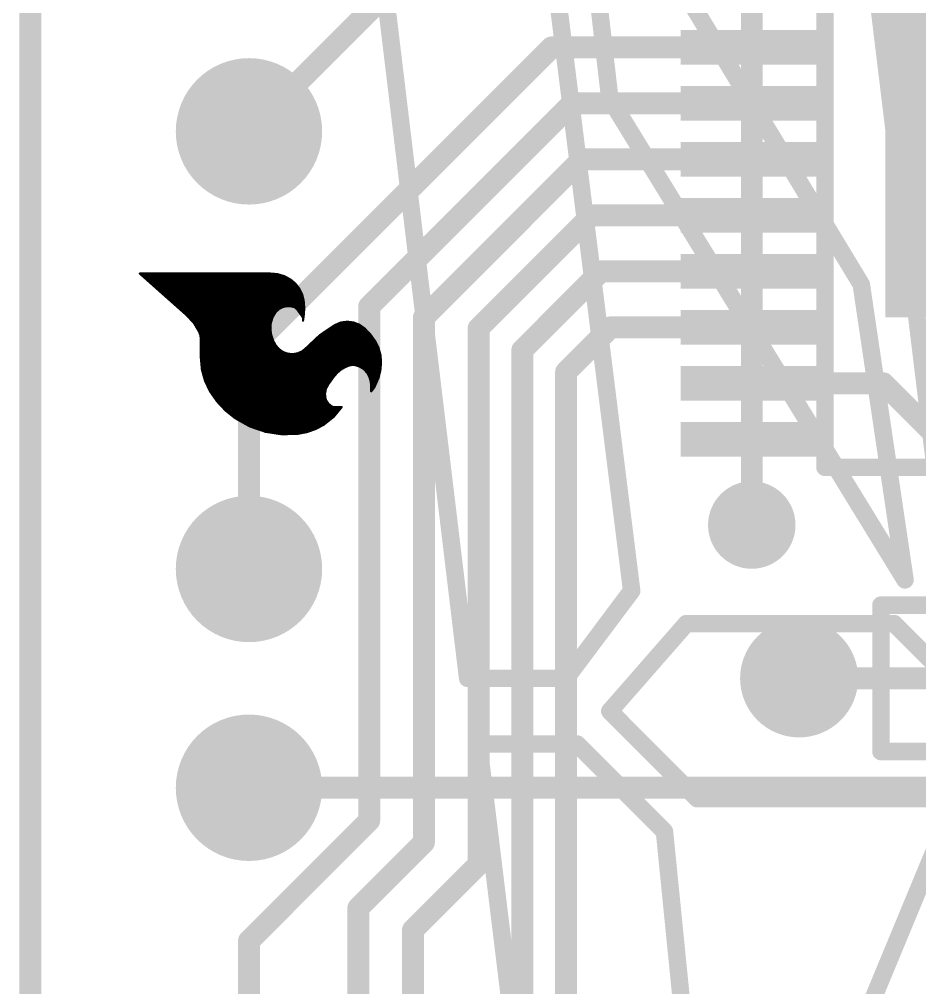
# Model space of a CAD drawing. Extents: x -3.5 to 25.7, y -2.5 to 53.5.
# Drawn here: x -0.13 to 10.33, y 28.16 to 39.4 of the extents above; entities that cross this region are included whole.
import ezdxf

# ---------------------------------------------------------------- set-up
doc = ezdxf.new("R2010")
doc.units = 0
for name, color, linetype in [('1', 12, 'CONTINUOUS'), ('16', 132, 'CONTINUOUS'), ('17', 110, 'CONTINUOUS'), ('18', 110, 'CONTINUOUS'), ('20', 31, 'CONTINUOUS'), ('21', 41, 'CONTINUOUS'), ('22', 40, 'CONTINUOUS'), ('23', 53, 'CONTINUOUS'), ('51', 53, 'CONTINUOUS')]:
    doc.layers.add(name, color=color, linetype=linetype)

# ---------------------------------------------------------------- blocks, each defined once
blk = doc.blocks.new('ROUNDP')
at = {"const_width": 0.5}
blk.add_lwpolyline([(0, -0.25, 1), (0, 0.25, 1), (0, -0.25)], format="xyb", dxfattribs=at)
blk = doc.blocks.new('RECT')
blk.add_solid([(-0.5, -0.5), (0.5, -0.5), (-0.5, 0.5), (0.5, 0.5)])
blk = doc.blocks.new('ROUNDV')
at = {"const_width": 0.5}
blk.add_lwpolyline([(0, -0.25, 1), (0, 0.25, 1), (0, -0.25)], format="xyb", dxfattribs=at)

msp = doc.modelspace()

# ---------------------------------------------------------------- linework, layer by layer
at = {"layer": '1', "const_width": 0.254}
for points in [[(0, 53.34), (0, 0)], [(2.54, 38.1), (4.165, 39.725)], [(2.54, 35.56), (6.055, 39.075)], [(6.055, 39.075), (8.38, 39.075)], [(3.937, 36.068), (6.294, 38.425)], [(6.294, 38.425), (8.38, 38.425)], [(4.572, 35.941), (6.406, 37.775)], [(6.406, 37.775), (8.38, 37.775)], [(5.207, 35.814), (6.518, 37.125)], [(6.518, 37.125), (8.38, 37.125)], [(5.715, 35.56), (6.63, 36.475)], [(6.63, 36.475), (8.38, 36.475)], [(3.937, 30.099), (3.937, 36.068)], [(4.572, 29.845), (4.572, 35.941)], [(5.207, 29.591), (5.207, 35.814)], [(6.223, 35.306), (6.742, 35.825)], [(6.742, 35.825), (8.38, 35.825)], [(2.54, 33.02), (2.54, 35.56)], [(5.715, 6.985), (5.715, 35.56)], [(6.223, 17.907), (6.223, 35.306)], [(9.91, 35.175), (8.38, 35.175)], [(10.78, 34.305), (9.91, 35.175)], [(8.38, 34.525), (8.38, 33.53)], [(8.93, 31.75), (10.78, 31.75)], [(2.54, 28.702), (3.937, 30.099)], [(3.81, 29.083), (4.572, 29.845)], [(4.445, 28.829), (5.207, 29.591)], [(3.81, 24.13), (3.81, 29.083)], [(4.445, 22.225), (4.445, 28.829)], [(2.54, 25.4), (2.54, 28.702)]]:
    msp.add_lwpolyline(points, dxfattribs=at)
at = {"layer": '1', "const_width": 0.127}
for points in [[(6.055, 39.1385, 1), (6.055, 39.0115)], [(6.0999, 39.0301, 1), (6.0101, 39.1199)], [(8.38, 39.0115, 1), (8.38, 39.1385)], [(6.294, 38.4885, 1), (6.294, 38.3615)], [(6.3389, 38.3801, 1), (6.2491, 38.4699)], [(8.38, 38.3615, 1), (8.38, 38.4885)], [(2.4951, 38.1449, 1), (2.5849, 38.0551)], [(6.406, 37.8385, 1), (6.406, 37.7115)], [(6.4509, 37.7301, 1), (6.3611, 37.8199)], [(8.38, 37.7115, 1), (8.38, 37.8385)], [(6.518, 37.1885, 1), (6.518, 37.0615)], [(6.5629, 37.0801, 1), (6.4731, 37.1699)], [(8.38, 37.0615, 1), (8.38, 37.1885)], [(6.63, 36.5385, 1), (6.63, 36.4115)], [(6.6749, 36.4301, 1), (6.5851, 36.5199)], [(8.38, 36.4115, 1), (8.38, 36.5385)], [(4.0005, 36.068, 1), (3.8735, 36.068)], [(3.8921, 36.1129, 1), (3.9819, 36.0231)], [(4.6355, 35.941, 1), (4.5085, 35.941)], [(4.5271, 35.9859, 1), (4.6169, 35.8961)], [(5.2705, 35.814, 1), (5.1435, 35.814)], [(5.1621, 35.8589, 1), (5.2519, 35.7691)], [(6.742, 35.8885, 1), (6.742, 35.7615)], [(6.7869, 35.7801, 1), (6.6971, 35.8699)], [(8.38, 35.7615, 1), (8.38, 35.8885)], [(2.6035, 35.56, 1), (2.4765, 35.56)], [(2.4951, 35.6049, 1), (2.5849, 35.5151)], [(5.7785, 35.56, 1), (5.6515, 35.56)], [(5.6701, 35.6049, 1), (5.7599, 35.5151)], [(6.2865, 35.306, 1), (6.1595, 35.306)], [(6.1781, 35.3509, 1), (6.2679, 35.2611)], [(8.38, 35.2385, 1), (8.38, 35.1115)], [(9.9549, 35.2199, 1), (9.8651, 35.1301)], [(9.91, 35.1115, 1), (9.91, 35.2385)], [(8.4435, 34.525, 1), (8.3165, 34.525)], [(8.3165, 33.53, 1), (8.4435, 33.53)], [(2.4765, 33.02, 1), (2.6035, 33.02)], [(8.93, 31.8135, 1), (8.93, 31.6865)], [(3.8735, 30.099, 1), (4.0005, 30.099)], [(3.9819, 30.0541, 1), (3.8921, 30.1439)], [(4.5085, 29.845, 1), (4.6355, 29.845)], [(4.6169, 29.8001, 1), (4.5271, 29.8899)], [(5.2519, 29.5461, 1), (5.1621, 29.6359)], [(5.1435, 29.591, 1), (5.2705, 29.591)], [(3.8735, 29.083, 1), (3.7465, 29.083)], [(3.7651, 29.1279, 1), (3.8549, 29.0381)], [(4.5085, 28.829, 1), (4.3815, 28.829)], [(4.4001, 28.8739, 1), (4.4899, 28.7841)], [(2.6035, 28.702, 1), (2.4765, 28.702)], [(2.4951, 28.7469, 1), (2.5849, 28.6571)]]:
    msp.add_lwpolyline(points, format="xyb", dxfattribs=at)
at = {"layer": '16', "const_width": 0.254}
for points in [[(0, 53.34), (0, 0)], [(8.38, 33.53), (8.38, 43.178)], [(11.43, 30.48), (2.54, 30.48)]]:
    msp.add_lwpolyline(points, dxfattribs=at)
at = {"layer": '16', "const_width": 0.127}
for points in [[(8.3165, 33.53, 1), (8.4435, 33.53)], [(2.54, 30.5435, 1), (2.54, 30.4165)]]:
    msp.add_lwpolyline(points, format="xyb", dxfattribs=at)
at = {"layer": '20', "const_width": 0.2032}
msp.add_lwpolyline([(0, 0), (0, 53.34)], dxfattribs=at)
at = {"layer": '21'}
for points, const_width in [([(2.7889, 36.4489), (1.2725, 36.4489)], 0.0254), ([(1.2725, 36.4489), (1.8212, 35.9613)], 0.0254), ([(1.301, 36.4236), (2.933, 36.4236)], 0.0254), ([(2.872, 36.4419), (2.7889, 36.4489)], 0.0254), ([(2.9519, 36.4179), (2.872, 36.4419)], 0.0254), ([(3.0251, 36.3778), (2.9519, 36.4179)], 0.0254), ([(1.3296, 36.3982), (2.9879, 36.3982)], 0.0254), ([(1.3581, 36.3728), (3.031, 36.3728)], 0.0254), ([(1.3867, 36.3474), (3.0607, 36.3474)], 0.0254), ([(1.4153, 36.322), (3.087, 36.322)], 0.0254), ([(1.4439, 36.2966), (3.1068, 36.2966)], 0.0254), ([(3.0801, 36.3308), (3.0251, 36.3778)], 0.0254), ([(3.1245, 36.2738), (3.0801, 36.3308)], 0.0254), ([(1.4725, 36.2712), (3.1258, 36.2712)], 0.0254), ([(1.501, 36.2458), (3.1384, 36.2458)], 0.0254), ([(1.5296, 36.2204), (3.151, 36.2204)], 0.0254), ([(1.5582, 36.195), (3.1603, 36.195)], 0.0254), ([(3.1566, 36.209), (3.1245, 36.2738)], 0.0254), ([(3.175, 36.1391), (3.1566, 36.209)], 0.0254), ([(1.5868, 36.1696), (3.167, 36.1696)], 0.0254), ([(1.6154, 36.1442), (3.1737, 36.1442)], 0.0254), ([(1.644, 36.1188), (3.1766, 36.1188)], 0.0254), ([(1.6725, 36.0934), (3.1786, 36.0934)], 0.0254), ([(2.9312, 36.0603), (2.9757, 36.0702)], 0.0254), ([(2.9757, 36.0702), (3.0213, 36.0702)], 0.0254), ([(3.0213, 36.0702), (3.0658, 36.0603)], 0.0254), ([(3.1824, 36.0451), (3.175, 36.1391)], 0.0254), ([(1.7011, 36.068), (2.9657, 36.068)], 0.0254), ([(1.7297, 36.0426), (2.8966, 36.0426)], 0.0254), ([(1.7583, 36.0172), (2.8658, 36.0172)], 0.0254), ([(1.7869, 35.9918), (2.8448, 35.9918)], 0.0254), ([(1.8155, 35.9664), (2.8295, 35.9664)], 0.0254), ([(1.8212, 35.9613), (1.9007, 35.8745)], 0.0254), ([(2.8142, 35.941), (2.8524, 36.0044)], 0.0254), ([(2.8524, 36.0044), (2.8878, 36.0381)], 0.0254), ([(2.8878, 36.0381), (2.9312, 36.0603)], 0.0254), ([(3.0313, 36.068), (3.1806, 36.068)], 0.0254), ([(3.0658, 36.0603), (3.0829, 36.0513)], 0.0254), ([(3.0829, 36.0513), (3.0963, 36.0375)], 0.0254), ([(3.0913, 36.0426), (3.1822, 36.0426)], 0.0254), ([(3.0963, 36.0375), (3.1572, 35.9536)], 0.0254), ([(3.111, 36.0172), (3.1802, 36.0172)], 0.0254), ([(3.1295, 35.9918), (3.1782, 35.9918)], 0.0254), ([(3.1479, 35.9664), (3.1762, 35.9664)], 0.0254), ([(3.175, 35.9511), (3.1824, 36.0451)], 0.0254), ([(1.8398, 35.941), (2.8142, 35.941)], 0.0254), ([(1.8631, 35.9156), (2.8064, 35.9156)], 0.0254), ([(1.8863, 35.8902), (2.7987, 35.8902)], 0.0254), ([(1.9007, 35.8745), (1.9609, 35.7733)], 0.0254), ([(1.9065, 35.8648), (2.7923, 35.8648)], 0.0254), ([(2.7889, 35.7962), (2.7926, 35.8702)], 0.0254), ([(2.7926, 35.8702), (2.8142, 35.941)], 0.0254), ([(3.1572, 35.9536), (3.1656, 35.9379)], 0.0254), ([(3.164, 35.941), (3.1734, 35.941)], 0.0254), ([(3.1656, 35.9379), (3.1691, 35.9205)], 0.0254), ([(3.1674, 35.9028), (3.175, 35.9511)], 0.0254), ([(3.1691, 35.9205), (3.1674, 35.9028)], 0.0254), ([(3.1686, 35.9156), (3.1694, 35.9156)], 0.0254), ([(3.5382, 35.852), (3.3624, 35.7334)], 0.0254), ([(3.6069, 35.88), (3.5382, 35.852)], 0.0254), ([(3.5697, 35.8648), (3.7968, 35.8648)], 0.0254), ([(3.6804, 35.8899), (3.6069, 35.88)], 0.0254), ([(3.7541, 35.8813), (3.6804, 35.8899)], 0.0254), ([(3.8233, 35.8545), (3.7541, 35.8813)], 0.0254), ([(3.8837, 35.8114), (3.8233, 35.8545)], 0.0254), ([(1.9216, 35.8394), (2.791, 35.8394)], 0.0254), ([(1.9367, 35.814), (2.7898, 35.814)], 0.0254), ([(1.9518, 35.7886), (2.7901, 35.7886)], 0.0254), ([(1.9609, 35.7733), (1.9744, 35.7361)], 0.0254), ([(1.9646, 35.7632), (2.7942, 35.7632)], 0.0254), ([(1.9737, 35.7378), (2.7982, 35.7378)], 0.0254), ([(1.9744, 35.7361), (1.9812, 35.6971)], 0.0254), ([(2.799, 35.7329), (2.7889, 35.7962)], 0.0254), ([(2.8195, 35.6722), (2.799, 35.7329)], 0.0254), ([(3.3624, 35.7334), (3.208, 35.5879)], 0.0254), ([(3.3689, 35.7378), (3.9525, 35.7378)], 0.0254), ([(3.4066, 35.7632), (3.9293, 35.7632)], 0.0254), ([(3.4442, 35.7886), (3.9053, 35.7886)], 0.0254), ([(3.4819, 35.814), (3.8801, 35.814)], 0.0254), ([(3.5195, 35.8394), (3.8445, 35.8394)], 0.0254), ([(3.9496, 35.7418), (3.8837, 35.8114)], 0.0254), ([(4.0056, 35.6641), (3.9496, 35.7418)], 0.0254), ([(1.9785, 35.7124), (2.8059, 35.7124)], 0.0254), ([(1.9812, 35.6971), (1.9812, 35.4685)], 0.0254), ([(1.9812, 35.687), (2.8145, 35.687)], 0.0254), ([(1.9812, 35.6616), (2.8252, 35.6616)], 0.0254), ([(1.9812, 35.6362), (2.8389, 35.6362)], 0.0254), ([(2.8499, 35.6158), (2.8195, 35.6722)], 0.0254), ([(3.2593, 35.6362), (4.0195, 35.6362)], 0.0254), ([(3.2862, 35.6616), (4.0068, 35.6616)], 0.0254), ([(3.3132, 35.687), (3.9891, 35.687)], 0.0254), ([(3.3401, 35.7124), (3.9708, 35.7124)], 0.0254), ([(4.0444, 35.5861), (4.0056, 35.6641)], 0.0254), ([(1.9812, 35.6108), (2.8542, 35.6108)], 0.0254), ([(1.9812, 35.5854), (2.876, 35.5854)], 0.0254), ([(1.9812, 35.56), (2.9044, 35.56)], 0.0254), ([(1.9812, 35.5346), (2.9456, 35.5346)], 0.0254), ([(1.9812, 35.5092), (4.0656, 35.5092)], 0.0254), ([(2.8884, 35.571), (2.8499, 35.6158)], 0.0254), ([(2.9371, 35.5376), (2.8884, 35.571)], 0.0254), ([(2.9928, 35.518), (2.9371, 35.5376)], 0.0254), ([(3.0517, 35.5134), (2.9928, 35.518)], 0.0254), ([(3.1098, 35.5241), (3.0517, 35.5134)], 0.0254), ([(3.1631, 35.5496), (3.1098, 35.5241)], 0.0254), ([(3.1317, 35.5346), (4.0586, 35.5346)], 0.0254), ([(3.208, 35.5879), (3.1631, 35.5496)], 0.0254), ([(3.1753, 35.56), (4.0516, 35.56)], 0.0254), ([(3.2051, 35.5854), (4.0446, 35.5854)], 0.0254), ([(3.2323, 35.6108), (4.0321, 35.6108)], 0.0254), ([(4.0676, 35.5021), (4.0444, 35.5861)], 0.0254), ([(1.9812, 35.4838), (4.069, 35.4838)], 0.0254), ([(1.9812, 35.4685), (1.9936, 35.3322)], 0.0254), ([(1.9821, 35.4584), (4.0709, 35.4584)], 0.0254), ([(1.9844, 35.433), (4.0728, 35.433)], 0.0254), ([(1.9867, 35.4076), (4.0735, 35.4076)], 0.0254), ([(4.0656, 35.3252), (4.0742, 35.4152)], 0.0254), ([(4.0742, 35.4152), (4.0676, 35.5021)], 0.0254), ([(1.989, 35.3822), (3.7038, 35.3822)], 0.0254), ([(1.9914, 35.3568), (3.6456, 35.3568)], 0.0254), ([(1.9936, 35.3322), (2.0304, 35.2003)], 0.0254), ([(1.9938, 35.3314), (3.6045, 35.3314)], 0.0254), ([(2.0009, 35.306), (3.5748, 35.306)], 0.0254), ([(3.5255, 35.2526), (3.5619, 35.295)], 0.0254), ([(3.5619, 35.295), (3.6043, 35.3313)], 0.0254), ([(3.6043, 35.3313), (3.6518, 35.3606)], 0.0254), ([(3.6518, 35.3606), (3.7033, 35.3821)], 0.0254), ([(3.7033, 35.3821), (3.736, 35.3886)], 0.0254), ([(3.736, 35.3886), (3.7694, 35.3872)], 0.0254), ([(3.7694, 35.3872), (3.8244, 35.3706)], 0.0254), ([(3.786, 35.3822), (4.0711, 35.3822)], 0.0254), ([(3.8244, 35.3706), (3.8733, 35.3403)], 0.0254), ([(3.8467, 35.3568), (4.0687, 35.3568)], 0.0254), ([(3.8733, 35.3403), (3.9125, 35.2983)], 0.0254), ([(3.8816, 35.3314), (4.0662, 35.3314)], 0.0254), ([(3.9053, 35.306), (4.0609, 35.306)], 0.0254), ([(3.9125, 35.2983), (3.9395, 35.2475)], 0.0254), ([(4.0437, 35.2374), (4.0656, 35.3252)], 0.0254), ([(2.008, 35.2806), (3.5496, 35.2806)], 0.0254), ([(2.0151, 35.2552), (3.5277, 35.2552)], 0.0254), ([(2.0222, 35.2298), (3.509, 35.2298)], 0.0254), ([(2.0293, 35.2044), (3.4907, 35.2044)], 0.0254), ([(2.0304, 35.2003), (2.0904, 35.0773)], 0.0254), ([(2.0408, 35.179), (3.4724, 35.179)], 0.0254), ([(3.4595, 35.1612), (3.5255, 35.2526)], 0.0254), ([(3.9219, 35.2806), (4.0545, 35.2806)], 0.0254), ([(3.9354, 35.2552), (4.0482, 35.2552)], 0.0254), ([(3.9395, 35.2475), (3.954, 35.1963)], 0.0254), ([(3.9445, 35.2298), (4.0403, 35.2298)], 0.0254), ([(3.9517, 35.2044), (4.0292, 35.2044)], 0.0254), ([(3.954, 35.1963), (3.9599, 35.1434)], 0.0254), ([(3.9559, 35.179), (4.0183, 35.179)], 0.0254), ([(3.9962, 35.1285), (4.0183, 35.1789)], 0.0254), ([(4.0183, 35.1789), (4.0335, 35.2145)], 0.0254), ([(4.0335, 35.2145), (4.0437, 35.2374)], 0.0254), ([(2.0532, 35.1536), (3.4556, 35.1536)], 0.0254), ([(2.0656, 35.1282), (3.4426, 35.1282)], 0.0254), ([(2.078, 35.1028), (3.432, 35.1028)], 0.0254), ([(2.0903, 35.0774), (3.4273, 35.0774)], 0.0254), ([(2.0904, 35.0773), (2.1721, 34.9616)], 0.0254), ([(3.4229, 35.0533), (3.4333, 35.1099)], 0.0254), ([(3.4333, 35.1099), (3.4595, 35.1612)], 0.0254), ([(3.9588, 35.1536), (4.0072, 35.1536)], 0.0254), ([(3.9599, 35.1434), (3.9599, 35.0824)], 0.0254), ([(3.9599, 35.1282), (3.996, 35.1282)], 0.0254), ([(3.9599, 35.1028), (3.9762, 35.1028)], 0.0254), ([(3.9599, 35.0825), (3.9624, 35.085)], 0.0254), ([(3.9599, 35.0824), (3.9599, 35.0825)], 0.0254), ([(3.9624, 35.085), (3.9962, 35.1285)], 0.0254), ([(2.1083, 35.052), (3.423, 35.052)], 0.0254), ([(2.1262, 35.0266), (3.4257, 35.0266)], 0.0254), ([(2.1441, 35.0012), (3.4285, 35.0012)], 0.0254), ([(2.1621, 34.9758), (3.4366, 34.9758)], 0.0254), ([(2.1721, 34.9616), (2.2693, 34.8584)], 0.0254), ([(2.1826, 34.9504), (3.454, 34.9504)], 0.0254), ([(3.429, 34.9961), (3.4229, 35.0533)], 0.0254), ([(3.4366, 34.9757), (3.429, 34.9961)], 0.0254), ([(3.4634, 34.9368), (3.4366, 34.9757)], 0.0254), ([(2.2066, 34.925), (3.4781, 34.925)], 0.0254), ([(2.2305, 34.8996), (3.5274, 34.8996)], 0.0254), ([(2.2545, 34.8742), (3.5963, 34.8742)], 0.0254), ([(2.2693, 34.8584), (2.38, 34.77)], 0.0254), ([(2.2814, 34.8488), (3.5755, 34.8488)], 0.0254), ([(3.5001, 34.9072), (3.4634, 34.9368)], 0.0254), ([(3.5136, 34.9015), (3.5001, 34.9072)], 0.0254), ([(3.5281, 34.8995), (3.5136, 34.9015)], 0.0254), ([(3.5249, 34.7869), (3.617, 34.8995)], 0.0254), ([(3.617, 34.8995), (3.5281, 34.8995)], 0.0254), ([(2.3132, 34.8234), (3.5548, 34.8234)], 0.0254), ([(2.345, 34.798), (3.534, 34.798)], 0.0254), ([(2.3767, 34.7726), (3.5069, 34.7726)], 0.0254), ([(2.38, 34.77), (2.5481, 34.6753)], 0.0254), ([(2.4205, 34.7472), (3.4751, 34.7472)], 0.0254), ([(2.4656, 34.7218), (3.4432, 34.7218)], 0.0254), ([(3.4112, 34.6963), (3.5249, 34.7869)], 0.0254), ([(2.5107, 34.6964), (3.4113, 34.6964)], 0.0254), ([(2.5481, 34.6753), (2.7305, 34.6125)], 0.0254), ([(2.5606, 34.671), (3.3641, 34.671)], 0.0254), ([(2.6344, 34.6456), (3.3162, 34.6456)], 0.0254), ([(2.7082, 34.6202), (3.2454, 34.6202)], 0.0254), ([(2.7305, 34.6125), (2.9212, 34.5837)], 0.0254), ([(3.114, 34.5897), (3.218, 34.6104)], 0.0254), ([(3.218, 34.6104), (3.3178, 34.6462)], 0.0254), ([(3.3178, 34.6462), (3.4112, 34.6963)], 0.0254), ([(2.8476, 34.5948), (3.1397, 34.5948)], 0.0254), ([(2.9212, 34.5837), (3.114, 34.5897)], 0.0254), ([(13.43, 34.2), (9.43, 34.2)], 0.2032), ([(12.98, 32.6), (9.88, 32.6)], 0.2032), ([(9.88, 32.6), (9.88, 30.9)], 0.2032), ([(9.88, 30.9), (12.98, 30.9)], 0.2032)]:
    msp.add_lwpolyline(points, dxfattribs=dict(at, const_width=const_width))
for points, const_width in [([(1.2767, 36.4536, 1), (1.2683, 36.4442)], 0.0127), ([(1.2725, 36.4552, 1), (1.2725, 36.4426)], 0.0127), ([(1.301, 36.4299, 1), (1.301, 36.4173)], 0.0127), ([(2.7894, 36.4552, 1), (2.7884, 36.4426)], 0.0127), ([(2.7889, 36.4426, 1), (2.7889, 36.4552)], 0.0127), ([(2.8739, 36.448, 1), (2.8702, 36.4359)], 0.0127), ([(2.8715, 36.4356, 1), (2.8726, 36.4483)], 0.0127), ([(2.933, 36.4173, 1), (2.933, 36.4299)], 0.0127), ([(2.955, 36.4235, 1), (2.9489, 36.4123)], 0.0127), ([(2.9501, 36.4118, 1), (2.9538, 36.424)], 0.0127), ([(1.3296, 36.4046, 1), (1.3296, 36.3919)], 0.0127), ([(1.3581, 36.3792, 1), (1.3581, 36.3665)], 0.0127), ([(1.3867, 36.3537, 1), (1.3867, 36.3411)], 0.0127), ([(1.4153, 36.3284, 1), (1.4153, 36.3157)], 0.0127), ([(1.4439, 36.303, 1), (1.4439, 36.2903)], 0.0127), ([(2.9879, 36.3919, 1), (2.9879, 36.4046)], 0.0127), ([(3.0292, 36.3826, 1), (3.021, 36.373)], 0.0127), ([(3.022, 36.3722, 1), (3.0282, 36.3834)], 0.0127), ([(3.031, 36.3665, 1), (3.031, 36.3792)], 0.0127), ([(3.0607, 36.3411, 1), (3.0607, 36.3537)], 0.0127), ([(3.0851, 36.3347, 1), (3.0751, 36.3269)], 0.0127), ([(3.076, 36.326, 1), (3.0842, 36.3357)], 0.0127), ([(3.087, 36.3157, 1), (3.087, 36.3284)], 0.0127), ([(3.1068, 36.2903, 1), (3.1068, 36.303)], 0.0127), ([(1.4725, 36.2775, 1), (1.4725, 36.2649)], 0.0127), ([(1.501, 36.2522, 1), (1.501, 36.2395)], 0.0127), ([(1.5296, 36.2268, 1), (1.5296, 36.2141)], 0.0127), ([(1.5582, 36.2013, 1), (1.5582, 36.1887)], 0.0127), ([(3.1302, 36.2766, 1), (3.1188, 36.271)], 0.0127), ([(3.1195, 36.2699, 1), (3.1295, 36.2777)], 0.0127), ([(3.1258, 36.2649, 1), (3.1258, 36.2775)], 0.0127), ([(3.1384, 36.2395, 1), (3.1384, 36.2522)], 0.0127), ([(3.1627, 36.2106, 1), (3.1504, 36.2074)], 0.0127), ([(3.151, 36.2141, 1), (3.151, 36.2268)], 0.0127), ([(3.1509, 36.2062, 1), (3.1623, 36.2118)], 0.0127), ([(3.1603, 36.1887, 1), (3.1603, 36.2013)], 0.0127), ([(1.5868, 36.176, 1), (1.5868, 36.1633)], 0.0127), ([(1.6154, 36.1506, 1), (1.6154, 36.1379)], 0.0127), ([(1.644, 36.1251, 1), (1.644, 36.1125)], 0.0127), ([(1.6725, 36.0998, 1), (1.6725, 36.0871)], 0.0127), ([(2.9757, 36.0766, 1), (2.9757, 36.0639)], 0.0127), ([(2.9771, 36.064, 1), (2.9743, 36.0764)], 0.0127), ([(3.0227, 36.0764, 1), (3.0199, 36.064)], 0.0127), ([(3.0213, 36.0639, 1), (3.0213, 36.0766)], 0.0127), ([(3.167, 36.1633, 1), (3.167, 36.176)], 0.0127), ([(3.1813, 36.1396, 1), (3.1687, 36.1386)], 0.0127), ([(3.1689, 36.1375, 1), (3.1811, 36.1407)], 0.0127), ([(3.1737, 36.1379, 1), (3.1737, 36.1506)], 0.0127), ([(3.1766, 36.1125, 1), (3.1766, 36.1251)], 0.0127), ([(3.1786, 36.0871, 1), (3.1786, 36.0998)], 0.0127), ([(1.7011, 36.0744, 1), (1.7011, 36.0617)], 0.0127), ([(1.7297, 36.0489, 1), (1.7297, 36.0363)], 0.0127), ([(1.7583, 36.0236, 1), (1.7583, 36.0109)], 0.0127), ([(1.7869, 35.9982, 1), (1.7869, 35.9855)], 0.0127), ([(1.8155, 35.9727, 1), (1.8155, 35.9601)], 0.0127), ([(1.8259, 35.9656, 1), (1.8165, 35.957)], 0.0127), ([(1.817, 35.9566, 1), (1.8254, 35.966)], 0.0127), ([(2.8295, 35.9601, 1), (2.8295, 35.9727)], 0.0127), ([(2.8448, 35.9855, 1), (2.8448, 35.9982)], 0.0127), ([(2.848, 36.009, 1), (2.8568, 35.9998)], 0.0127), ([(2.8578, 36.0011, 1), (2.847, 36.0077)], 0.0127), ([(2.8658, 36.0109, 1), (2.8658, 36.0236)], 0.0127), ([(2.8849, 36.0437, 1), (2.8906, 36.0324)], 0.0127), ([(2.8921, 36.0335, 1), (2.8834, 36.0427)], 0.0127), ([(2.8966, 36.0363, 1), (2.8966, 36.0489)], 0.0127), ([(2.9298, 36.0665, 1), (2.9326, 36.0541)], 0.0127), ([(2.9341, 36.0546, 1), (2.9283, 36.066)], 0.0127), ([(2.9657, 36.0617, 1), (2.9657, 36.0744)], 0.0127), ([(3.0313, 36.0744, 1), (3.0313, 36.0617)], 0.0127), ([(3.0688, 36.0659, 1), (3.0628, 36.0547)], 0.0127), ([(3.0644, 36.0541, 1), (3.0672, 36.0665)], 0.0127), ([(3.0874, 36.0557, 1), (3.0783, 36.0469)], 0.0127), ([(3.0799, 36.0457, 1), (3.0858, 36.0569)], 0.0127), ([(3.0913, 36.0489, 1), (3.0913, 36.0363)], 0.0127), ([(3.1014, 36.0412, 1), (3.0912, 36.0338)], 0.0127), ([(3.0918, 36.0331, 1), (3.1008, 36.0419)], 0.0127), ([(3.111, 36.0236, 1), (3.111, 36.0109)], 0.0127), ([(3.1295, 35.9982, 1), (3.1295, 35.9855)], 0.0127), ([(3.1479, 35.9727, 1), (3.1479, 35.9601)], 0.0127), ([(3.1887, 36.0446, 1), (3.176, 36.0456)], 0.0127), ([(3.176, 36.0446, 1), (3.1887, 36.0456)], 0.0127), ([(3.1762, 35.9601, 1), (3.1762, 35.9727)], 0.0127), ([(3.1782, 35.9855, 1), (3.1782, 35.9982)], 0.0127), ([(3.1802, 36.0109, 1), (3.1802, 36.0236)], 0.0127), ([(3.1806, 36.0617, 1), (3.1806, 36.0744)], 0.0127), ([(3.1822, 36.0363, 1), (3.1822, 36.0489)], 0.0127), ([(1.8398, 35.9474, 1), (1.8398, 35.9347)], 0.0127), ([(1.8631, 35.922, 1), (1.8631, 35.9093)], 0.0127), ([(1.8863, 35.8965, 1), (1.8863, 35.8839)], 0.0127), ([(1.9062, 35.8777, 1), (1.8953, 35.8713)], 0.0127), ([(1.8961, 35.8702, 1), (1.9054, 35.8788)], 0.0127), ([(1.9065, 35.8712, 1), (1.9065, 35.8585)], 0.0127), ([(2.7989, 35.8698, 1), (2.7862, 35.8705)], 0.0127), ([(2.7865, 35.872, 1), (2.7986, 35.8683)], 0.0127), ([(2.7923, 35.8585, 1), (2.7923, 35.8712)], 0.0127), ([(2.7987, 35.8839, 1), (2.7987, 35.8965)], 0.0127), ([(2.8064, 35.9093, 1), (2.8064, 35.922)], 0.0127), ([(2.8087, 35.9443, 1), (2.8196, 35.9377)], 0.0127), ([(2.8203, 35.9391, 1), (2.8081, 35.9428)], 0.0127), ([(2.8142, 35.9347, 1), (2.8142, 35.9474)], 0.0127), ([(3.1628, 35.9566, 1), (3.1516, 35.9506)], 0.0127), ([(3.1521, 35.9499, 1), (3.1623, 35.9573)], 0.0127), ([(3.164, 35.9474, 1), (3.164, 35.9347)], 0.0127), ([(3.1718, 35.9392, 1), (3.1594, 35.9367)], 0.0127), ([(3.16, 35.9349, 1), (3.1712, 35.9409)], 0.0127), ([(3.1611, 35.9038, 1), (3.1737, 35.9018)], 0.0127), ([(3.1611, 35.9034, 1), (3.1737, 35.9022)], 0.0127), ([(3.1686, 35.922, 1), (3.1686, 35.9093)], 0.0127), ([(3.1754, 35.9199, 1), (3.1628, 35.9211)], 0.0127), ([(3.1629, 35.9192, 1), (3.1753, 35.9218)], 0.0127), ([(3.1687, 35.9516, 1), (3.1813, 35.9506)], 0.0127), ([(3.1813, 35.9501, 1), (3.1687, 35.9521)], 0.0127), ([(3.1694, 35.9093, 1), (3.1694, 35.922)], 0.0127), ([(3.1734, 35.9347, 1), (3.1734, 35.9474)], 0.0127), ([(3.5358, 35.8579, 1), (3.5406, 35.8461)], 0.0127), ([(3.5418, 35.8467, 1), (3.5346, 35.8573)], 0.0127), ([(3.5697, 35.8712, 1), (3.5697, 35.8585)], 0.0127), ([(3.6061, 35.8863, 1), (3.6078, 35.8737)], 0.0127), ([(3.6093, 35.8741, 1), (3.6045, 35.8858)], 0.0127), ([(3.6812, 35.8962, 1), (3.6797, 35.8836)], 0.0127), ([(3.6813, 35.8836, 1), (3.6796, 35.8962)], 0.0127), ([(3.7564, 35.8872, 1), (3.7518, 35.8753)], 0.0127), ([(3.7534, 35.875, 1), (3.7549, 35.8876)], 0.0127), ([(3.7968, 35.8585, 1), (3.7968, 35.8712)], 0.0127), ([(3.827, 35.8597, 1), (3.8196, 35.8494)], 0.0127), ([(3.821, 35.8486, 1), (3.8256, 35.8605)], 0.0127), ([(1.9216, 35.8458, 1), (1.9216, 35.8331)], 0.0127), ([(1.9367, 35.8203, 1), (1.9367, 35.8077)], 0.0127), ([(1.9518, 35.795, 1), (1.9518, 35.7823)], 0.0127), ([(1.9669, 35.7755, 1), (1.9549, 35.7711)], 0.0127), ([(1.9554, 35.7701, 1), (1.9664, 35.7765)], 0.0127), ([(1.9646, 35.7696, 1), (1.9646, 35.7569)], 0.0127), ([(1.9737, 35.7441, 1), (1.9737, 35.7315)], 0.0127), ([(1.9806, 35.7372, 1), (1.9681, 35.735)], 0.0127), ([(1.9684, 35.7339, 1), (1.9803, 35.7382)], 0.0127), ([(2.7952, 35.7972, 1), (2.7826, 35.7952)], 0.0127), ([(2.7826, 35.7965, 1), (2.7952, 35.7959)], 0.0127), ([(2.7898, 35.8077, 1), (2.7898, 35.8203)], 0.0127), ([(2.7901, 35.7823, 1), (2.7901, 35.795)], 0.0127), ([(2.791, 35.8331, 1), (2.791, 35.8458)], 0.0127), ([(2.805, 35.7349, 1), (2.793, 35.7309)], 0.0127), ([(2.7942, 35.7569, 1), (2.7942, 35.7696)], 0.0127), ([(2.7982, 35.7315, 1), (2.7982, 35.7441)], 0.0127), ([(3.3588, 35.7386, 1), (3.3659, 35.7281)], 0.0127), ([(3.3667, 35.7288, 1), (3.358, 35.738)], 0.0127), ([(3.3689, 35.7441, 1), (3.3689, 35.7315)], 0.0127), ([(3.4066, 35.7696, 1), (3.4066, 35.7569)], 0.0127), ([(3.4442, 35.795, 1), (3.4442, 35.7823)], 0.0127), ([(3.4819, 35.8203, 1), (3.4819, 35.8077)], 0.0127), ([(3.5195, 35.8458, 1), (3.5195, 35.8331)], 0.0127), ([(3.8445, 35.8331, 1), (3.8445, 35.8458)], 0.0127), ([(3.8883, 35.8158, 1), (3.8791, 35.807)], 0.0127), ([(3.88, 35.8062, 1), (3.8874, 35.8166)], 0.0127), ([(3.8801, 35.8077, 1), (3.8801, 35.8203)], 0.0127), ([(3.9053, 35.7823, 1), (3.9053, 35.795)], 0.0127), ([(3.9293, 35.7569, 1), (3.9293, 35.7696)], 0.0127), ([(3.9547, 35.7455, 1), (3.9444, 35.7381)], 0.0127), ([(3.9449, 35.7374, 1), (3.9542, 35.7462)], 0.0127), ([(3.9525, 35.7315, 1), (3.9525, 35.7441)], 0.0127), ([(1.9785, 35.7188, 1), (1.9785, 35.7061)], 0.0127), ([(1.9876, 35.6971, 1), (1.9748, 35.6971)], 0.0127), ([(1.9812, 35.6934, 1), (1.9812, 35.6807)], 0.0127), ([(1.9812, 35.6679, 1), (1.9812, 35.6553)], 0.0127), ([(1.9749, 35.696, 1), (1.9875, 35.6982)], 0.0127), ([(1.9812, 35.6425, 1), (1.9812, 35.6299)], 0.0127), ([(2.7927, 35.7319, 1), (2.8052, 35.7339)], 0.0127), ([(2.8059, 35.7061, 1), (2.8059, 35.7188)], 0.0127), ([(2.8251, 35.6752, 1), (2.8139, 35.6692)], 0.0127), ([(2.8135, 35.6702, 1), (2.8255, 35.6742)], 0.0127), ([(2.8145, 35.6807, 1), (2.8145, 35.6934)], 0.0127), ([(2.8252, 35.6553, 1), (2.8252, 35.6679)], 0.0127), ([(2.8389, 35.6299, 1), (2.8389, 35.6425)], 0.0127), ([(3.2593, 35.6425, 1), (3.2593, 35.6299)], 0.0127), ([(3.2862, 35.6679, 1), (3.2862, 35.6553)], 0.0127), ([(3.3132, 35.6934, 1), (3.3132, 35.6807)], 0.0127), ([(3.3401, 35.7188, 1), (3.3401, 35.7061)], 0.0127), ([(3.9708, 35.7061, 1), (3.9708, 35.7188)], 0.0127), ([(3.9891, 35.6807, 1), (3.9891, 35.6934)], 0.0127), ([(4.0113, 35.6669, 1), (3.9999, 35.6613)], 0.0127), ([(4.0004, 35.6604, 1), (4.0108, 35.6678)], 0.0127), ([(4.0068, 35.6553, 1), (4.0068, 35.6679)], 0.0127), ([(4.0195, 35.6299, 1), (4.0195, 35.6425)], 0.0127), ([(1.9812, 35.6172, 1), (1.9812, 35.6045)], 0.0127), ([(1.9812, 35.5917, 1), (1.9812, 35.5791)], 0.0127), ([(1.9812, 35.541, 1), (1.9812, 35.5283)], 0.0127), ([(1.9812, 35.5155, 1), (1.9812, 35.5029)], 0.0127), ([(1.9812, 35.5663, 1), (1.9812, 35.5537)], 0.0127), ([(2.8547, 35.6199, 1), (2.8451, 35.6117)], 0.0127), ([(2.8443, 35.6128, 1), (2.8555, 35.6188)], 0.0127), ([(2.8542, 35.6045, 1), (2.8542, 35.6172)], 0.0127), ([(2.876, 35.5791, 1), (2.876, 35.5917)], 0.0127), ([(2.8919, 35.5762, 1), (2.8848, 35.5657)], 0.0127), ([(2.8835, 35.5668, 1), (2.8932, 35.5751)], 0.0127), ([(2.9044, 35.5537, 1), (2.9044, 35.5663)], 0.0127), ([(2.9392, 35.5436, 1), (2.935, 35.5316)], 0.0127), ([(2.9335, 35.5324, 1), (2.9407, 35.5428)], 0.0127), ([(2.9456, 35.5283, 1), (2.9456, 35.541)], 0.0127), ([(2.9933, 35.5243, 1), (2.9923, 35.5116)], 0.0127), ([(2.9907, 35.512, 1), (2.9949, 35.5239)], 0.0127), ([(3.0505, 35.5196, 1), (3.0528, 35.5071)], 0.0127), ([(3.0512, 35.507, 1), (3.0522, 35.5197)], 0.0127), ([(3.107, 35.5299, 1), (3.1125, 35.5184)], 0.0127), ([(3.1109, 35.5179, 1), (3.1086, 35.5304)], 0.0127), ([(3.1317, 35.541, 1), (3.1317, 35.5283)], 0.0127), ([(3.1589, 35.5544, 1), (3.1672, 35.5447)], 0.0127), ([(3.1658, 35.5438, 1), (3.1603, 35.5553)], 0.0127), ([(3.1753, 35.5663, 1), (3.1753, 35.5537)], 0.0127), ([(3.2051, 35.5917, 1), (3.2051, 35.5791)], 0.0127), ([(3.2036, 35.5925, 1), (3.2124, 35.5833)], 0.0127), ([(3.2121, 35.5831, 1), (3.2039, 35.5927)], 0.0127), ([(3.2323, 35.6172, 1), (3.2323, 35.6045)], 0.0127), ([(4.0321, 35.6045, 1), (4.0321, 35.6172)], 0.0127), ([(4.0505, 35.5878, 1), (4.0383, 35.5844)], 0.0127), ([(4.0387, 35.5833, 1), (4.0501, 35.5889)], 0.0127), ([(4.0446, 35.5791, 1), (4.0446, 35.5917)], 0.0127), ([(4.0516, 35.5537, 1), (4.0516, 35.5663)], 0.0127), ([(4.0586, 35.5283, 1), (4.0586, 35.541)], 0.0127), ([(4.0656, 35.5029, 1), (4.0656, 35.5155)], 0.0127), ([(1.9875, 35.4691, 1), (1.9749, 35.4679)], 0.0127), ([(1.9748, 35.4685, 1), (1.9876, 35.4685)], 0.0127), ([(1.9812, 35.4901, 1), (1.9812, 35.4775)], 0.0127), ([(1.9821, 35.4648, 1), (1.9821, 35.4521)], 0.0127), ([(1.9844, 35.4393, 1), (1.9844, 35.4267)], 0.0127), ([(1.9867, 35.4139, 1), (1.9867, 35.4013)], 0.0127), ([(4.0739, 35.5026, 1), (4.0612, 35.5016)], 0.0127), ([(4.0615, 35.5004, 1), (4.0737, 35.5038)], 0.0127), ([(4.0805, 35.4146, 1), (4.0679, 35.4158)], 0.0127), ([(4.0679, 35.4147, 1), (4.0805, 35.4157)], 0.0127), ([(4.069, 35.4775, 1), (4.069, 35.4901)], 0.0127), ([(4.0709, 35.4521, 1), (4.0709, 35.4648)], 0.0127), ([(4.0728, 35.4267, 1), (4.0728, 35.4393)], 0.0127), ([(4.0735, 35.4013, 1), (4.0735, 35.4139)], 0.0127), ([(1.989, 35.3886, 1), (1.989, 35.3759)], 0.0127), ([(1.9914, 35.3631, 1), (1.9914, 35.3505)], 0.0127), ([(1.9997, 35.3339, 1), (1.9875, 35.3305)], 0.0127), ([(1.9873, 35.3316, 1), (1.9999, 35.3328)], 0.0127), ([(1.9938, 35.3377, 1), (1.9938, 35.3251)], 0.0127), ([(2.0009, 35.3124, 1), (2.0009, 35.2997)], 0.0127), ([(3.5578, 35.2998, 1), (3.566, 35.2901)], 0.0127), ([(3.5667, 35.2908, 1), (3.5571, 35.2991)], 0.0127), ([(3.5748, 35.2997, 1), (3.5748, 35.3124)], 0.0127), ([(3.601, 35.3367, 1), (3.6076, 35.3259)], 0.0127), ([(3.6084, 35.3265, 1), (3.6002, 35.3361)], 0.0127), ([(3.6045, 35.3251, 1), (3.6045, 35.3377)], 0.0127), ([(3.6493, 35.3665, 1), (3.6542, 35.3548)], 0.0127), ([(3.6456, 35.3505, 1), (3.6456, 35.3631)], 0.0127), ([(3.6551, 35.3552, 1), (3.6485, 35.366)], 0.0127), ([(3.7021, 35.3883, 1), (3.7045, 35.3759)], 0.0127), ([(3.7057, 35.3762, 1), (3.7009, 35.388)], 0.0127), ([(3.7038, 35.3759, 1), (3.7038, 35.3886)], 0.0127), ([(3.7363, 35.395, 1), (3.7358, 35.3823)], 0.0127), ([(3.7373, 35.3824, 1), (3.7348, 35.3948)], 0.0127), ([(3.7712, 35.3933, 1), (3.7676, 35.3811)], 0.0127), ([(3.7691, 35.3809, 1), (3.7697, 35.3935)], 0.0127), ([(3.786, 35.3886, 1), (3.786, 35.3759)], 0.0127), ([(3.8278, 35.376, 1), (3.8211, 35.3652)], 0.0127), ([(3.8226, 35.3645, 1), (3.8263, 35.3767)], 0.0127), ([(3.8467, 35.3631, 1), (3.8467, 35.3505)], 0.0127), ([(3.8779, 35.3446, 1), (3.8686, 35.3359)], 0.0127), ([(3.8699, 35.3349, 1), (3.8766, 35.3457)], 0.0127), ([(3.8816, 35.3377, 1), (3.8816, 35.3251)], 0.0127), ([(3.9053, 35.3124, 1), (3.9053, 35.2997)], 0.0127), ([(3.9181, 35.3012, 1), (3.9069, 35.2953)], 0.0127), ([(3.9079, 35.2939, 1), (3.9172, 35.3026)], 0.0127), ([(4.0593, 35.3258, 1), (4.072, 35.3245)], 0.0127), ([(4.0718, 35.3236, 1), (4.0595, 35.3267)], 0.0127), ([(4.0609, 35.2997, 1), (4.0609, 35.3124)], 0.0127), ([(4.0662, 35.3251, 1), (4.0662, 35.3377)], 0.0127), ([(4.0687, 35.3505, 1), (4.0687, 35.3631)], 0.0127), ([(4.0711, 35.3759, 1), (4.0711, 35.3886)], 0.0127), ([(2.008, 35.2869, 1), (2.008, 35.2743)], 0.0127), ([(2.0151, 35.2615, 1), (2.0151, 35.2489)], 0.0127), ([(2.0222, 35.2362, 1), (2.0222, 35.2235)], 0.0127), ([(2.0293, 35.2107, 1), (2.0293, 35.1981)], 0.0127), ([(2.0361, 35.2031, 1), (2.0247, 35.1976)], 0.0127), ([(2.0243, 35.1986, 1), (2.0365, 35.202)], 0.0127), ([(2.0408, 35.1853, 1), (2.0408, 35.1727)], 0.0127), ([(3.4724, 35.1727, 1), (3.4724, 35.1853)], 0.0127), ([(3.4907, 35.1981, 1), (3.4907, 35.2107)], 0.0127), ([(3.509, 35.2235, 1), (3.509, 35.2362)], 0.0127), ([(3.5207, 35.2567, 1), (3.5303, 35.2485)], 0.0127), ([(3.5306, 35.2489, 1), (3.5204, 35.2563)], 0.0127), ([(3.5277, 35.2489, 1), (3.5277, 35.2615)], 0.0127), ([(3.5496, 35.2743, 1), (3.5496, 35.2869)], 0.0127), ([(3.9219, 35.2869, 1), (3.9219, 35.2743)], 0.0127), ([(3.9354, 35.2615, 1), (3.9354, 35.2489)], 0.0127), ([(3.9456, 35.2492, 1), (3.9334, 35.2458)], 0.0127), ([(3.9339, 35.2445, 1), (3.9451, 35.2505)], 0.0127), ([(3.9445, 35.2362, 1), (3.9445, 35.2235)], 0.0127), ([(3.9517, 35.2107, 1), (3.9517, 35.1981)], 0.0127), ([(3.9603, 35.197, 1), (3.9477, 35.1956)], 0.0127), ([(3.9479, 35.1946, 1), (3.9601, 35.198)], 0.0127), ([(3.9559, 35.1853, 1), (3.9559, 35.1727)], 0.0127), ([(4.0125, 35.1814, 1), (4.0241, 35.1764)], 0.0127), ([(4.0241, 35.1764, 1), (4.0125, 35.1814)], 0.0127), ([(4.0183, 35.1727, 1), (4.0183, 35.1853)], 0.0127), ([(4.0277, 35.2171, 1), (4.0393, 35.2119)], 0.0127), ([(4.0393, 35.212, 1), (4.0277, 35.217)], 0.0127), ([(4.0292, 35.1981, 1), (4.0292, 35.2107)], 0.0127), ([(4.0375, 35.2389, 1), (4.0499, 35.2359)], 0.0127), ([(4.0495, 35.2348, 1), (4.0379, 35.24)], 0.0127), ([(4.0403, 35.2235, 1), (4.0403, 35.2362)], 0.0127), ([(4.0482, 35.2489, 1), (4.0482, 35.2615)], 0.0127), ([(4.0545, 35.2743, 1), (4.0545, 35.2869)], 0.0127), ([(2.0532, 35.16, 1), (2.0532, 35.1473)], 0.0127), ([(2.0656, 35.1345, 1), (2.0656, 35.1219)], 0.0127), ([(2.078, 35.1091, 1), (2.078, 35.0965)], 0.0127), ([(2.0903, 35.0838, 1), (2.0903, 35.0711)], 0.0127), ([(2.0956, 35.081, 1), (2.0852, 35.0736)], 0.0127), ([(2.0847, 35.0745, 1), (2.0961, 35.0801)], 0.0127), ([(3.4277, 35.1128, 1), (3.439, 35.107)], 0.0127), ([(3.4396, 35.1088, 1), (3.4271, 35.1111)], 0.0127), ([(3.4273, 35.0711, 1), (3.4273, 35.0838)], 0.0127), ([(3.432, 35.0965, 1), (3.432, 35.1091)], 0.0127), ([(3.4426, 35.1219, 1), (3.4426, 35.1345)], 0.0127), ([(3.4544, 35.1649, 1), (3.4646, 35.1575)], 0.0127), ([(3.4652, 35.1583, 1), (3.4538, 35.1641)], 0.0127), ([(3.4556, 35.1473, 1), (3.4556, 35.16)], 0.0127), ([(3.9588, 35.16, 1), (3.9588, 35.1473)], 0.0127), ([(3.9663, 35.1434, 1), (3.9536, 35.1434)], 0.0127), ([(3.9536, 35.1427, 1), (3.9662, 35.1441)], 0.0127), ([(3.9599, 35.1345, 1), (3.9599, 35.1219)], 0.0127), ([(3.9663, 35.0825, 1), (3.9536, 35.0825)], 0.0127), ([(3.9554, 35.087, 1), (3.9644, 35.078)], 0.0127), ([(3.9536, 35.0824, 1), (3.9663, 35.0824)], 0.0127), ([(3.9536, 35.0824, 1), (3.9663, 35.0824)], 0.0127), ([(3.9599, 35.1091, 1), (3.9599, 35.0965)], 0.0127), ([(3.9574, 35.0889, 1), (3.9674, 35.0811)], 0.0127), ([(3.9669, 35.0805, 1), (3.9579, 35.0895)], 0.0127), ([(3.9762, 35.0965, 1), (3.9762, 35.1091)], 0.0127), ([(3.9904, 35.131, 1), (4.002, 35.1259)], 0.0127), ([(4.0012, 35.1246, 1), (3.9912, 35.1324)], 0.0127), ([(3.996, 35.1219, 1), (3.996, 35.1345)], 0.0127), ([(4.0072, 35.1473, 1), (4.0072, 35.16)], 0.0127), ([(2.1083, 35.0583, 1), (2.1083, 35.0457)], 0.0127), ([(2.1262, 35.0329, 1), (2.1262, 35.0203)], 0.0127), ([(2.1441, 35.0076, 1), (2.1441, 34.9949)], 0.0127), ([(2.1621, 34.9821, 1), (2.1621, 34.9695)], 0.0127), ([(2.1767, 34.9659, 1), (2.1675, 34.9572)], 0.0127), ([(2.1669, 34.9579, 1), (2.1773, 34.9652)], 0.0127), ([(2.1826, 34.9567, 1), (2.1826, 34.9441)], 0.0127), ([(3.4292, 35.054, 1), (3.4165, 35.0527)], 0.0127), ([(3.4166, 35.0545, 1), (3.4291, 35.0522)], 0.0127), ([(3.435, 34.9983, 1), (3.423, 34.9939)], 0.0127), ([(3.4227, 34.9954, 1), (3.4353, 34.9968)], 0.0127), ([(3.423, 35.0457, 1), (3.423, 35.0583)], 0.0127), ([(3.4257, 35.0203, 1), (3.4257, 35.0329)], 0.0127), ([(3.4285, 34.9949, 1), (3.4285, 35.0076)], 0.0127), ([(3.4418, 34.9793, 1), (3.4314, 34.9721)], 0.0127), ([(3.4306, 34.9735, 1), (3.4426, 34.9779)], 0.0127), ([(3.4366, 34.9695, 1), (3.4366, 34.9821)], 0.0127), ([(3.454, 34.9441, 1), (3.454, 34.9567)], 0.0127), ([(2.2066, 34.9314, 1), (2.2066, 34.9187)], 0.0127), ([(2.2305, 34.9059, 1), (2.2305, 34.8933)], 0.0127), ([(2.2545, 34.8805, 1), (2.2545, 34.8679)], 0.0127), ([(2.2733, 34.8634, 1), (2.2653, 34.8535)], 0.0127), ([(2.2647, 34.8541, 1), (2.2739, 34.8628)], 0.0127), ([(2.2814, 34.8552, 1), (2.2814, 34.8425)], 0.0127), ([(3.4674, 34.9418, 1), (3.4594, 34.9319)], 0.0127), ([(3.4581, 34.9332, 1), (3.4686, 34.9404)], 0.0127), ([(3.4781, 34.9187, 1), (3.4781, 34.9314)], 0.0127), ([(3.5026, 34.913, 1), (3.4976, 34.9014)], 0.0127), ([(3.4961, 34.9023, 1), (3.5041, 34.9121)], 0.0127), ([(3.5144, 34.9078, 1), (3.5127, 34.8952)], 0.0127), ([(3.5111, 34.8956, 1), (3.5161, 34.9073)], 0.0127), ([(3.5281, 34.9059, 1), (3.5281, 34.8932)], 0.0127), ([(3.5272, 34.8932, 1), (3.529, 34.9058)], 0.0127), ([(3.5274, 34.8933, 1), (3.5274, 34.9059)], 0.0127), ([(3.5755, 34.8425, 1), (3.5755, 34.8552)], 0.0127), ([(3.5963, 34.8679, 1), (3.5963, 34.8805)], 0.0127), ([(3.6219, 34.8955, 1), (3.6121, 34.9035)], 0.0127), ([(3.617, 34.8932, 1), (3.617, 34.9059)], 0.0127), ([(2.3132, 34.8297, 1), (2.3132, 34.8171)], 0.0127), ([(2.345, 34.8043, 1), (2.345, 34.7917)], 0.0127), ([(2.3767, 34.779, 1), (2.3767, 34.7663)], 0.0127), ([(2.3831, 34.7755, 1), (2.3769, 34.7645)], 0.0127), ([(2.376, 34.765, 1), (2.384, 34.775)], 0.0127), ([(2.4205, 34.7535, 1), (2.4205, 34.7409)], 0.0127), ([(2.4656, 34.7281, 1), (2.4656, 34.7155)], 0.0127), ([(3.4432, 34.7155, 1), (3.4432, 34.7281)], 0.0127), ([(3.4751, 34.7409, 1), (3.4751, 34.7535)], 0.0127), ([(3.5069, 34.7663, 1), (3.5069, 34.779)], 0.0127), ([(3.52, 34.791, 1), (3.5298, 34.7829)], 0.0127), ([(3.5289, 34.782, 1), (3.521, 34.7919)], 0.0127), ([(3.534, 34.7917, 1), (3.534, 34.8043)], 0.0127), ([(3.5548, 34.8171, 1), (3.5548, 34.8297)], 0.0127), ([(2.5107, 34.7028, 1), (2.5107, 34.6901)], 0.0127), ([(2.5501, 34.6813, 1), (2.546, 34.6693)], 0.0127), ([(2.545, 34.6698, 1), (2.5512, 34.6809)], 0.0127), ([(2.5606, 34.6773, 1), (2.5606, 34.6647)], 0.0127), ([(2.6344, 34.6519, 1), (2.6344, 34.6393)], 0.0127), ([(2.7082, 34.6266, 1), (2.7082, 34.6139)], 0.0127), ([(2.7314, 34.6188, 1), (2.7295, 34.6062)], 0.0127), ([(2.7284, 34.6065, 1), (2.7325, 34.6185)], 0.0127), ([(3.2158, 34.6163, 1), (3.2201, 34.6044)], 0.0127), ([(3.2192, 34.6041, 1), (3.2167, 34.6166)], 0.0127), ([(3.2454, 34.6139, 1), (3.2454, 34.6266)], 0.0127), ([(3.3148, 34.6518, 1), (3.3208, 34.6406)], 0.0127), ([(3.3199, 34.6402, 1), (3.3156, 34.6521)], 0.0127), ([(3.3162, 34.6393, 1), (3.3162, 34.6519)], 0.0127), ([(3.3641, 34.6647, 1), (3.3641, 34.6773)], 0.0127), ([(3.4072, 34.7013, 1), (3.4152, 34.6913)], 0.0127), ([(3.4142, 34.6907, 1), (3.4082, 34.7019)], 0.0127), ([(3.4113, 34.6901, 1), (3.4113, 34.7028)], 0.0127), ([(2.8476, 34.6011, 1), (2.8476, 34.5885)], 0.0127), ([(2.921, 34.59, 1), (2.9214, 34.5773)], 0.0127), ([(2.9202, 34.5774, 1), (2.9221, 34.5899)], 0.0127), ([(3.1128, 34.5959, 1), (3.1152, 34.5835)], 0.0127), ([(3.1142, 34.5834, 1), (3.1138, 34.596)], 0.0127), ([(3.1397, 34.5885, 1), (3.1397, 34.6011)], 0.0127), ([(9.43, 34.2508, 1), (9.43, 34.1492)], 0.1016), ([(9.88, 32.6508, 1), (9.88, 32.5492)], 0.1016), ([(9.9308, 32.6, 1), (9.8292, 32.6)], 0.1016), ([(9.88, 30.9508, 1), (9.88, 30.8492)], 0.1016), ([(9.8292, 30.9, 1), (9.9308, 30.9)], 0.1016)]:
    msp.add_lwpolyline(points, format="xyb", dxfattribs=dict(at, const_width=const_width))
at = {"layer": '22', "const_width": 0.2032}
for points in [[(0, 48.26), (0, 15.24)], [(5.08, 31.75), (3.81, 42.291)], [(9.525, 42.291), (10.668, 32.893)], [(5.842, 41.91), (6.985, 32.766)], [(6.35, 41.783), (6.731, 38.481)], [(9.652, 36.322), (6.35, 41.783)], [(6.731, 38.481), (10.16, 32.893)], [(10.16, 32.893), (9.652, 36.322)], [(6.985, 32.766), (6.223, 31.75)], [(7.62, 32.385), (6.731, 31.369)], [(10.033, 32.385), (7.62, 32.385)], [(11.049, 31.369), (10.033, 32.385)], [(6.223, 31.75), (5.08, 31.75)], [(6.731, 31.369), (7.747, 30.353)], [(10.414, 30.353), (11.049, 31.369)], [(5.207, 30.988), (6.477, 20.574)], [(6.35, 30.988), (5.207, 30.988)], [(7.366, 29.972), (6.35, 30.988)], [(7.747, 30.353), (10.414, 30.353)], [(8.255, 21.082), (7.366, 29.972)], [(10.541, 29.845), (8.382, 24.638)]]:
    msp.add_lwpolyline(points, dxfattribs=at)
at = {"layer": '22', "const_width": 0.1016}
for points in [[(6.7743, 38.5076, 1), (6.6877, 38.4544)], [(6.6805, 38.4752, 1), (6.7815, 38.4868)], [(9.7023, 36.3294, 1), (9.6017, 36.3146)], [(9.6085, 36.2957, 1), (9.6955, 36.3483)], [(10.1097, 32.8856, 1), (10.2103, 32.9004)], [(10.1167, 32.8664, 1), (10.2033, 32.9196)], [(6.9346, 32.7597, 1), (7.0354, 32.7723)], [(7.0256, 32.7355, 1), (6.9444, 32.7965)], [(7.62, 32.4358, 1), (7.62, 32.3342)], [(7.6582, 32.3515, 1), (7.5818, 32.4185)], [(10.0689, 32.4209, 1), (9.9971, 32.3491)], [(10.033, 32.3342, 1), (10.033, 32.4358)], [(5.08, 31.8008, 1), (5.08, 31.6992)], [(6.1824, 31.7805, 1), (6.2636, 31.7195)], [(6.223, 31.6992, 1), (6.223, 31.8008)], [(5.0296, 31.7439, 1), (5.1304, 31.7561)], [(6.7669, 31.4049, 1), (6.6951, 31.3331)], [(6.6928, 31.4025, 1), (6.7692, 31.3355)], [(5.2574, 30.9941, 1), (5.1566, 30.9819)], [(5.207, 31.0388, 1), (5.207, 30.9372)], [(6.3859, 31.0239, 1), (6.3141, 30.9521)], [(6.35, 30.9372, 1), (6.35, 31.0388)], [(7.747, 30.4038, 1), (7.747, 30.3022)], [(7.7111, 30.3171, 1), (7.7829, 30.3889)], [(10.3709, 30.3799, 1), (10.4571, 30.3261)], [(7.4165, 29.9771, 1), (7.3155, 29.9669)], [(7.3301, 29.9361, 1), (7.4019, 30.0079)]]:
    msp.add_lwpolyline(points, format="xyb", dxfattribs=at)
at = {"layer": '23'}
msp.add_point((1.27, 36.449), dxfattribs=at)
at = {"layer": '51', "const_width": 0.2032}
for points in [[(9.23, 34.2), (9.23, 42)], [(13.63, 34.2), (9.23, 34.2)]]:
    msp.add_lwpolyline(points, dxfattribs=at)
at = {"layer": '51', "const_width": 0.1016}
for points in [[(9.23, 34.2508, 1), (9.23, 34.1492)], [(9.1792, 34.2, 1), (9.2808, 34.2)]]:
    msp.add_lwpolyline(points, format="xyb", dxfattribs=at)

# ---------------------------------------------------------------- block references
at = {"layer": '1'}
for p, xscale, yscale, rotation in [((11.43, 38.1), 3, 4.32, 180), ((8.38, 39.075), 0.4, 1.65, 90), ((8.38, 38.425), 0.4, 1.65, 90), ((8.38, 37.775), 0.4, 1.65, 90), ((8.38, 37.125), 0.4, 1.65, 90), ((8.38, 36.475), 0.4, 1.65, 90), ((8.38, 35.825), 0.4, 1.65, 90), ((8.38, 35.175), 0.4, 1.65, 90), ((8.38, 34.525), 0.4, 1.65, 90)]:
    msp.add_blockref('RECT', p, dxfattribs=dict(at, xscale=xscale, yscale=yscale, rotation=rotation))
at = {"layer": '17', "xscale": 1.7, "yscale": 1.7}
for p in [(2.54, 38.1), (2.54, 38.1), (2.54, 33.02), (2.54, 33.02), (2.54, 30.48), (2.54, 30.48)]:
    msp.add_blockref('ROUNDP', p, dxfattribs=at)
at = {"layer": '17', "xscale": 1.3716, "yscale": 1.3716, "rotation": 180}
msp.add_blockref('ROUNDP', (8.93, 31.75), dxfattribs=at)
msp.add_blockref('ROUNDP', (8.93, 31.75), dxfattribs=at)
at = {"layer": '18', "xscale": 1.016, "yscale": 1.016}
msp.add_blockref('ROUNDV', (8.38, 33.53), dxfattribs=at)
msp.add_blockref('ROUNDV', (8.38, 33.53), dxfattribs=at)
at = {"layer": '51', "xscale": 0.25, "rotation": 90}
for p in [(8.73, 39.075), (8.73, 38.425), (8.73, 37.775), (8.73, 37.125), (8.73, 36.475), (8.73, 35.825), (8.73, 35.175), (8.73, 34.525)]:
    msp.add_blockref('RECT', p, dxfattribs=at)

doc.saveas('drawing.dxf')
